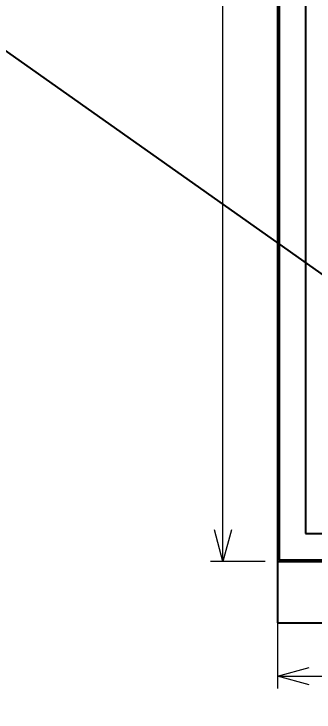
# Model space of a CAD drawing. Header units: millimetres. Extents: x -208796 to -83323, y 30910 to 103951.
# Drawn here: x -111165 to -110920, y 39208 to 39777 of the extents above; entities that cross this region are included whole.
import ezdxf

# ---------------------------------------------------------------- set-up
doc = ezdxf.new("R2010")
doc.units = ezdxf.units.MM
doc.header["$LTSCALE"] = 3
doc.layers.add('@.VISIBLE', color=7, linetype='Continuous')
doc.styles.add('Ann_w01', font='romans.shx', dxfattribs={"width": 0.6, "bigfont": 'chineset.shx'})
doc.dimstyles.new('Dim 01_SC20', dxfattribs={"dimscale": 20, "dimtxt": 2, "dimasz": 1.3, "dimexe": 0.5, "dimexo": 0.5, "dimgap": 0.5, "dimtad": 1, "dimdec": 1, "dimzin": 12, "dimdsep": 46, "dimtxsty": 'Ann_w01', "dimblk": 'OPEN30', "dimcen": 1.5, "dimclrd": 6, "dimclre": 6, "dimclrt": 3, "dimadec": 1, "dimazin": 3, "dimtm": 1e-09, "dimtfac": 1, "dimtdec": 1, "dimtix": 1, "dimtmove": 0, "dimatfit": 3, "dimldrblk": 'OPEN30', "dimfxl": 0, "dimtolj": 1, "dimlwd": 20, "dimlwe": 20, "dimarcsym": 0})

# ---------------------------------------------------------------- blocks, each defined once
blk = doc.blocks.new('_Open30')
at = {"color": 0, "linetype": 'ByBlock', "lineweight": -2}
for p, q in [((-1, 0.268), (0, 0)), ((0, 0), (-1, -0.268)), ((0, 0), (-1, 0))]:
    blk.add_line(p, q, dxfattribs=at)
blk = doc.blocks.new('*D118')
at = {"layer": '@.VISIBLE', "color": 6, "lineweight": 20}
for p, q in [((2175.79, 1288.52), (2175.79, 1194.96)), ((2775.79, 1288.52), (2775.79, 1194.96)), ((2201.79, 1204.96), (2749.79, 1204.96))]:
    blk.add_line(p, q, dxfattribs=at)
at = {"layer": 'Defpoints', "color": 0}
for p in [(2175.79, 1298.52), (2775.79, 1298.52), (2775.79, 1204.96)]:
    blk.add_point(p, dxfattribs=at)
at = {"layer": '@.VISIBLE', "color": 6, "lineweight": 20, "xscale": 26, "yscale": 26, "zscale": 26, "rotation": 180}
blk.add_blockref('_Open30', (2175.79, 1204.96), dxfattribs=at)
at = {"layer": '@.VISIBLE', "color": 6, "lineweight": 20, "xscale": 26, "yscale": 26, "zscale": 26}
blk.add_blockref('_Open30', (2775.79, 1204.96), dxfattribs=at)
at = {"layer": '@.VISIBLE', "color": 3, "insert": (2475.79, 1234.96), "char_height": 40, "attachment_point": 5, "style": 'Ann_w01'}
blk.add_mtext('\\A1;600', dxfattribs=at)
blk = doc.blocks.new('*D119')
at = {"layer": '@.VISIBLE', "color": 6, "lineweight": 20}
for p, q in [((2165.79, 2448.52), (2121.3, 2448.52)), ((2131.3, 1324.52), (2131.3, 2422.52)), ((2165.79, 1298.52), (2121.3, 1298.52))]:
    blk.add_line(p, q, dxfattribs=at)
at = {"layer": 'Defpoints', "color": 0}
for p in [(2131.3, 2448.52), (2175.79, 2448.52), (2175.79, 1298.52)]:
    blk.add_point(p, dxfattribs=at)
at = {"layer": '@.VISIBLE', "color": 6, "lineweight": 20, "xscale": 26, "yscale": 26, "zscale": 26}
for p, rotation in [((2131.3, 2448.52), 90), ((2131.3, 1298.52), 270)]:
    blk.add_blockref('_Open30', p, dxfattribs=dict(at, rotation=rotation))
at = {"layer": '@.VISIBLE', "color": 3, "insert": (2101.3, 1873.52), "char_height": 40, "attachment_point": 5, "rotation": 90, "style": 'Ann_w01'}
blk.add_mtext('\\A1;1150', dxfattribs=at)
blk = doc.blocks.new('*U111')
at = {"layer": '@.VISIBLE'}
for points in [[(2175.79, 1298.52), (2775.79, 1298.52), (2775.79, 2418.52), (2175.79, 2418.52)], [(2177.29, 1300.02), (2774.29, 1300.02), (2774.29, 2417.02), (2177.29, 2417.02)]]:
    blk.add_lwpolyline(points, close=True, dxfattribs=at)
at = {"layer": '@.VISIBLE', "color": 6}
blk.add_lwpolyline([(2198.79, 1321.52), (2752.79, 1321.52), (2752.79, 2380.52), (2198.79, 2380.52)], close=True, dxfattribs=at)
at = {"layer": '@.VISIBLE'}
dim = blk.add_linear_dim(base=(2131.3, 2448.52), p1=(2175.79, 1298.52), p2=(2175.79, 2448.52), angle=90, dimstyle='Dim 01_SC20', dxfattribs=at)
dim.commit()
dim.dimension.update_dxf_attribs({"geometry": '*D119', "text_midpoint": (2101.3, 1873.52)})
dim = blk.add_linear_dim(base=(2775.79, 1204.96), p1=(2175.79, 1298.52), p2=(2775.79, 1298.52), dimstyle='Dim 01_SC20', dxfattribs=at)
dim.commit()
dim.dimension.update_dxf_attribs({"geometry": '*D118', "text_midpoint": (2475.79, 1234.96)})

msp = doc.modelspace()

# ---------------------------------------------------------------- linework, layer by layer
msp.add_line((-113374.41, 41304.83), (-108473.91, 37839.83))
at = {"layer": '@.VISIBLE', "color": 5}
msp.add_lwpolyline([(-110949.83, 39280.41), (-110349.83, 39280.41), (-110349.83, 39330.41), (-110949.83, 39330.41)], close=True, dxfattribs=at)

# ---------------------------------------------------------------- block references
at = {"layer": '@.VISIBLE'}
msp.add_blockref('*U111', (-113125.62, 38031.89), dxfattribs=at)

doc.saveas('drawing.dxf')
